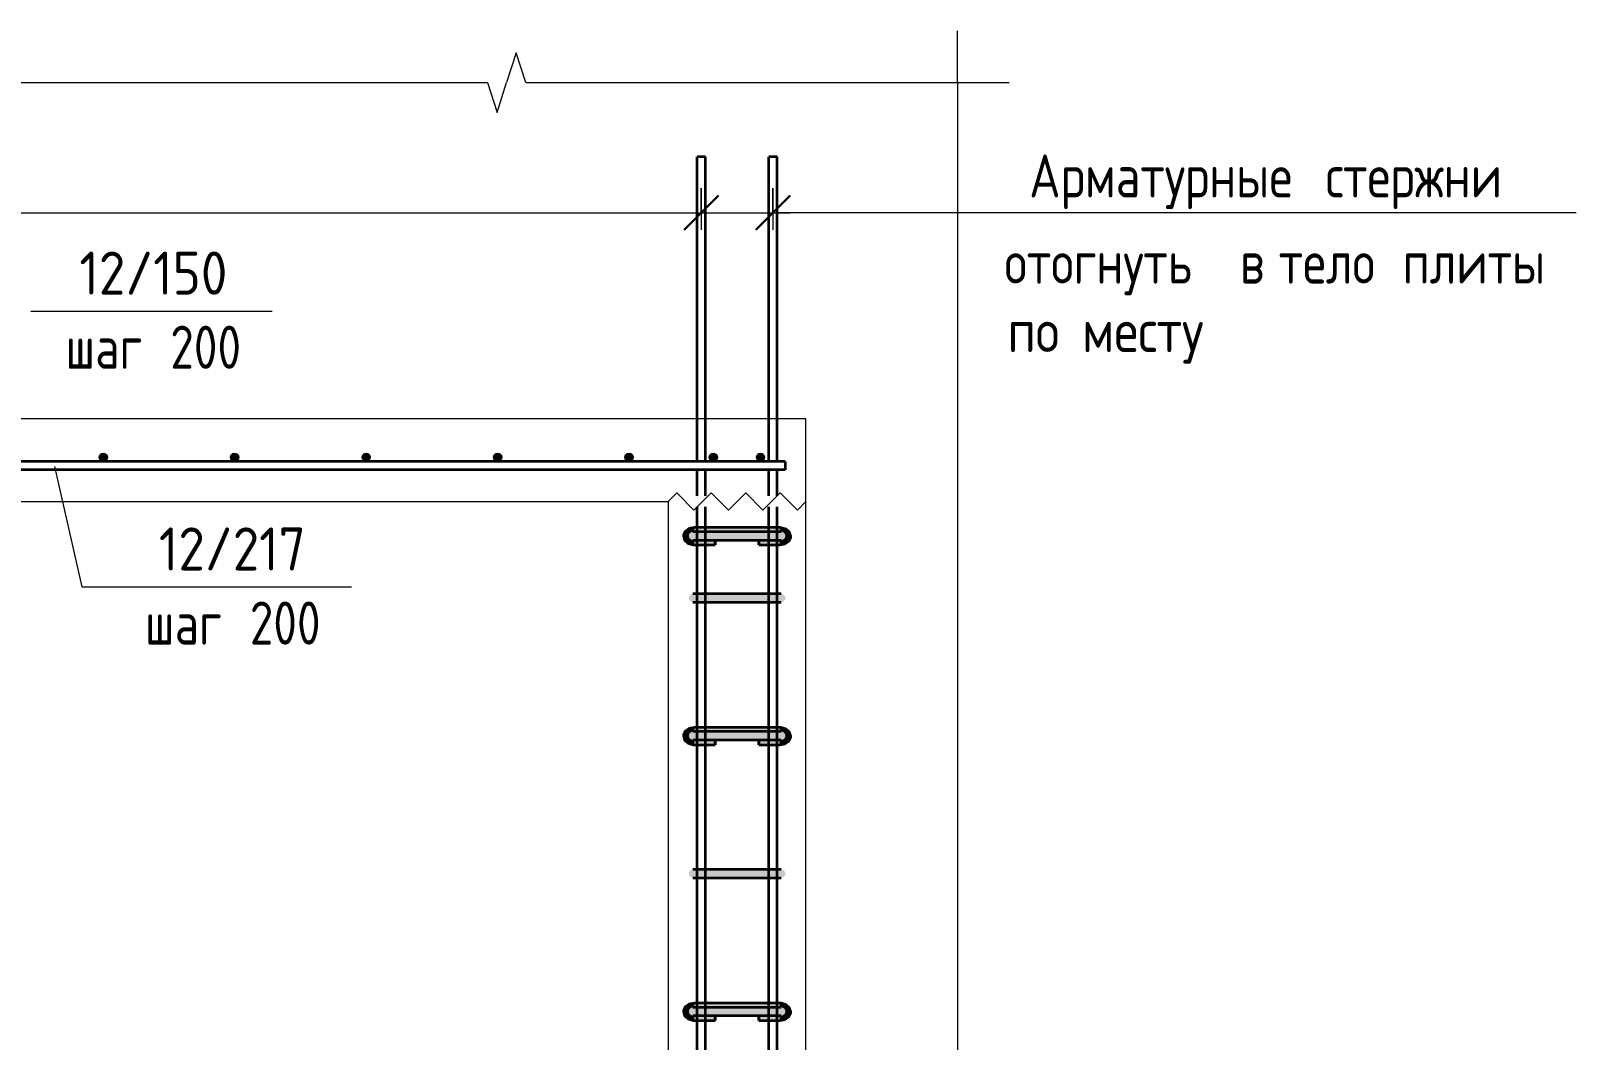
# Model space of a CAD drawing. Header units: millimetres. Extents: x -420 to 46222, y -4716 to 36443.
# Drawn here: x 36195 to 38437, y 2799 to 4263 of the extents above; entities that cross this region are included whole.
import ezdxf

# ---------------------------------------------------------------- set-up
doc = ezdxf.new("R2010")
doc.units = ezdxf.units.MM
for name, color, linetype, lineweight in [('AA_Dim', 7, 'Continuous', 9), ('AA_Dim-25', 7, 'Continuous', 9), ('AA_Oformlenie', 7, 'Continuous', 9), ('AA_Vinoska', 7, 'Continuous', 9), ('AF_Perekritie_Опалубка', 253, 'Continuous', 20), ('AF_Stena_Опалубка', 253, 'Continuous', 20), ('Gen_Text', 7, 'Continuous', 9), ('KR_Armatura', 7, 'Continuous', 20), ('KR_Armatura_Tonkie', 7, 'Continuous', 20)]:
    doc.layers.add(name, color=color, linetype=linetype, lineweight=lineweight)
doc.styles.add('GOST Common_1', font='GOST Common.ttf', dxfattribs={"width": 0.85, "height": 62.5})
doc.styles.add('ISOCPEUR_6', font='isocpeur.ttf', dxfattribs={"width": 0.9, "height": 62.5})
doc.styles.add('ISOCPEUR_7', font='isocpeur.ttf', dxfattribs={"width": 0.85, "height": 62.5})
doc.styles.add('ISOCPEUR_8', font='isocpeur.ttf', dxfattribs={"width": 0.8, "height": 62.5})
doc.dimstyles.new('10_Раскладка_арматуры_с_засечками_3', dxfattribs={"dimscale": 304.8, "dimtxt": 0.18, "dimasz": 0.164042, "dimexe": 0.082021, "dimexo": 0, "dimgap": 0, "dimtad": 1, "dimdec": 3, "dimrnd": 0.001, "dimdsep": 46, "dimtxsty": 'ISOCPEUR_7', "dimblk1": 'OBLIQUE', "dimblk2": 'OBLIQUE', "dimsah": 1, "dimcen": 0.09, "dimdle": 0.082021, "dimazin": 0, "dimtfac": 1, "dimtdec": 4, "dimtix": 1, "dimtmove": 0, "dimatfit": 3, "dimfxl": 1, "dimtvp": 1, "dimtolj": 1, "dimtzin": 0, "dimlwd": 18, "dimlwe": 18, "dimarcsym": 2})

# ---------------------------------------------------------------- blocks, each defined once
blk = doc.blocks.new('350_Хомут прямоугольный верт _НесАрм_РабПлоск_ - 350_Хомут прямоугольный верт _НесАрм_РабПлоск_-4180899-1-1 Армирование')
at = {"layer": 'KR_Armatura_Tonkie'}
for points in [[(-32434, -2366), (-32408, -2365.8), (-32408, -2354), (-32445.6, -2354.2), (-32447.4, -2355.1), (-32448.2, -2355.8), (-32449.3, -2357.2), (-32449.8, -2358.4), (-32450, -2360), (-32449.8, -2361.6), (-32449.2, -2363), (-32447.7, -2364.6), (-32447, -2365.2), (-32445.6, -2365.8), (-32439.2, -2366), (-32438, -2366)], [(-32408, -2366), (-32352, -2365.8), (-32352, -2354), (-32408, -2354.2), (-32408, -2365.8)], [(-32342.6, -2366), (-32314.4, -2365.8), (-32313, -2365.2), (-32311.8, -2364.2), (-32310.8, -2363), (-32310.2, -2361.6), (-32310, -2360), (-32310.2, -2358.4), (-32310.8, -2357), (-32312.6, -2355.1), (-32313, -2354.8), (-32314.9, -2354.1), (-32318, -2354), (-32352, -2354.2), (-32352, -2366), (-32342.7, -2366)]]:
    blk.add_hatch(color=256, dxfattribs=at).paths.add_polyline_path(points)
at = {"layer": 'KR_Armatura_Tonkie', "lineweight": 35}
for p, q in [((-32352, -2354), (-32408, -2354)), ((-32408, -2366), (-32352, -2366))]:
    blk.add_line(p, q, dxfattribs=at)
at = {"layer": 'KR_Armatura_Tonkie', "lineweight": 35, "flags": 128}
for points in [[(-32438.2, -2354), (-32442.9, -2354), (-32444, -2354)], [(-32426, -2354), (-32430.2, -2354), (-32438, -2354)], [(-32408, -2354), (-32419.7, -2354), (-32426, -2354)], [(-32334, -2354), (-32343.3, -2354), (-32352, -2354)], [(-32322, -2354), (-32323.6, -2354), (-32332.4, -2354), (-32334, -2354)], [(-32316, -2354), (-32318, -2354), (-32322, -2354)], [(-32444, -2366), (-32442, -2366), (-32438, -2366)], [(-32438, -2366), (-32436.4, -2366), (-32427.6, -2366), (-32426, -2366)], [(-32426, -2366), (-32416.7, -2366), (-32408, -2366)], [(-32352, -2366), (-32340.3, -2366), (-32334, -2366)], [(-32334, -2366), (-32329.8, -2366), (-32322, -2366)], [(-32321.8, -2366), (-32317.1, -2366), (-32316, -2366)]]:
    blk.add_lwpolyline(points, dxfattribs=at)
blk = doc.blocks.new('261_Шпилька массив _НесАрм_РабПлоск_ - 8 А240-V11-1-1 Армирование')
at = {"layer": 'KR_Armatura_Tonkie', "lineweight": 35}
for points in [[(-32441.9, 3517), (-32441.9, 3523.8), (-32444.8, 3524.1), (-32446.1, 3524.4), (-32447.7, 3525.4), (-32448.8, 3526.5), (-32449.2, 3527), (-32449.9, 3529.4), (-32450, 3530.2), (-32449.5, 3532.4), (-32448.8, 3533.6), (-32447.4, 3534.9), (-32446, 3535.6), (-32444.6, 3535.9), (-32441.9, 3536), (-32441.9, 3540.8), (-32448, 3540), (-32453.2, 3537.5), (-32456.8, 3533.3), (-32457.9, 3529.5), (-32456.7, 3525.2), (-32454.3, 3521.6), (-32449.4, 3518.5), (-32444.2, 3517.5)], [(-32400.1, 3540.8), (-32318.1, 3540.8), (-32318.1, 3542), (-32441.9, 3541.9), (-32441.9, 3540.8), (-32426, 3540.8)], [(-32428.6, 3536), (-32318.1, 3536), (-32318.1, 3540.8), (-32441.9, 3540.8), (-32441.9, 3536), (-32431.2, 3536)], [(-32428.6, 3517), (-32411.6, 3517.2), (-32411.6, 3523.8), (-32441.9, 3523.8), (-32441.9, 3517), (-32438, 3517)], [(-32348.4, 3517), (-32318.1, 3517.2), (-32318.1, 3523.8), (-32348.4, 3523.8), (-32348.4, 3517.2)], [(-32303.3, 3533.8), (-32306.1, 3537.2), (-32310.6, 3540.4), (-32312, 3541), (-32318.1, 3541.9), (-32318.1, 3540.8), (-32312, 3540), (-32306.8, 3537.5)], [(-32318.1, 3517), (-32311.9, 3518), (-32309.4, 3519.2), (-32306.1, 3521.9), (-32303.3, 3525.2), (-32302.1, 3529.5), (-32303.3, 3533.8), (-32306.8, 3537.5), (-32312.2, 3540), (-32318.1, 3540.8), (-32317.9, 3536), (-32314.4, 3535.8), (-32312.6, 3534.9), (-32311.3, 3533.6), (-32310.5, 3532.3), (-32310.2, 3531.6), (-32310.1, 3529.3), (-32310.2, 3528.4), (-32311.3, 3526.3), (-32311.8, 3525.8), (-32313.7, 3524.5), (-32315.2, 3524.1), (-32318.1, 3523.8), (-32318.1, 3517.2)], [(-32318.1, 3250.8), (-32318.1, 3252), (-32441.9, 3251.9), (-32441.9, 3250.8), (-32322, 3250.8)], [(-32303.3, 3243.8), (-32306.6, 3247.5), (-32310.6, 3250.4), (-32312, 3251), (-32318.1, 3251.9), (-32318.1, 3250.8), (-32312, 3250), (-32306.8, 3247.5)], [(-32441.9, 3227), (-32441.9, 3233.8), (-32444.8, 3234.1), (-32446.1, 3234.4), (-32447.7, 3235.4), (-32448.8, 3236.5), (-32449.2, 3237), (-32449.9, 3239.4), (-32450, 3240.2), (-32449.5, 3242.4), (-32448.8, 3243.6), (-32447.4, 3244.9), (-32446, 3245.6), (-32444.6, 3245.9), (-32441.9, 3246), (-32441.9, 3250.8), (-32448, 3250), (-32453.2, 3247.5), (-32456.7, 3243.8), (-32457.9, 3239.5), (-32456.7, 3235.2), (-32454.3, 3231.6), (-32449.4, 3228.5), (-32444.4, 3227.5)], [(-32441.9, 3246), (-32318.1, 3246), (-32318.1, 3250.8), (-32441.9, 3250.8), (-32441.9, 3247)], [(-32411.6, 3227), (-32411.6, 3233.8), (-32441.9, 3233.8), (-32441.9, 3227), (-32426, 3227)], [(-32334, 3227), (-32318.1, 3227.2), (-32318.1, 3233.8), (-32348.4, 3233.8), (-32348.4, 3227), (-32343.1, 3227)], [(-32318.1, 3227), (-32311.9, 3228), (-32309.4, 3229.2), (-32306.1, 3231.9), (-32303.3, 3235.2), (-32302.1, 3239.5), (-32303.3, 3243.8), (-32306.8, 3247.5), (-32312.2, 3250), (-32318.1, 3250.8), (-32317.9, 3246), (-32314.4, 3245.8), (-32312.6, 3244.9), (-32311.3, 3243.6), (-32310.5, 3242.3), (-32310.2, 3241.6), (-32310.1, 3239.3), (-32310.2, 3238.4), (-32311.3, 3236.3), (-32311.8, 3235.8), (-32313.7, 3234.5), (-32315.2, 3234.1), (-32318.1, 3233.8), (-32318.1, 3227.2)], [(-32441.9, 2827), (-32441.9, 2833.8), (-32444.8, 2834.1), (-32446.1, 2834.4), (-32447.7, 2835.4), (-32448.8, 2836.5), (-32449.2, 2837), (-32449.9, 2839.4), (-32450, 2840.2), (-32449.5, 2842.4), (-32448.8, 2843.6), (-32447.4, 2844.9), (-32446, 2845.6), (-32444.6, 2845.9), (-32441.9, 2846), (-32441.9, 2850.8), (-32448, 2850), (-32453.2, 2847.5), (-32456.7, 2843.8), (-32457.9, 2839.5), (-32456.4, 2834.7), (-32454.3, 2831.6), (-32449.4, 2828.5), (-32444.4, 2827.5)], [(-32438, 2850.8), (-32318.1, 2850.8), (-32318.1, 2852), (-32441.9, 2851.9), (-32441.9, 2850.8)], [(-32426, 2846), (-32318.1, 2846), (-32318.1, 2850.8), (-32441.9, 2850.6), (-32441.9, 2846), (-32428.6, 2846)], [(-32303.3, 2843.8), (-32306.1, 2847.2), (-32310.6, 2850.4), (-32312, 2851), (-32318.1, 2851.9), (-32318.1, 2850.8), (-32312, 2850), (-32306.8, 2847.5)], [(-32318.1, 2827), (-32311.9, 2828), (-32309.4, 2829.2), (-32305.6, 2832.4), (-32303.3, 2835.2), (-32302.1, 2839.5), (-32303.3, 2843.8), (-32306.8, 2847.5), (-32312.2, 2850), (-32318.1, 2850.6), (-32317.9, 2846), (-32314.4, 2845.8), (-32312.6, 2844.9), (-32311.3, 2843.6), (-32310.5, 2842.3), (-32310.2, 2841.6), (-32310.1, 2839.3), (-32310.2, 2838.4), (-32311.3, 2836.3), (-32311.8, 2835.8), (-32313.7, 2834.5), (-32315.2, 2834.1), (-32318.1, 2833.8), (-32318.1, 2827.2)], [(-32426, 2827), (-32411.6, 2827.2), (-32411.6, 2833.8), (-32441.9, 2833.8), (-32441.9, 2827), (-32428.6, 2827)], [(-32322, 2827), (-32318.1, 2827.2), (-32318.1, 2833.8), (-32348.4, 2833.8), (-32348.4, 2827), (-32334, 2827)]]:
    blk.add_hatch(color=256, dxfattribs=at).paths.add_polyline_path(points)
h = blk.add_hatch(color=256, dxfattribs=at)
h.paths.add_polyline_path([(-32441.9, 3523.8), (-32442.1, 3524), (-32442.7, 3524)])
h.paths.add_polyline_path([(-32456.7, 3533.8), (-32453.2, 3537.5), (-32447.5, 3540), (-32441.9, 3540.8), (-32441.9, 3542), (-32449.4, 3540.5), (-32454.3, 3537.4)])
h = blk.add_hatch(color=256, dxfattribs=at)
h.paths.add_polyline_path([(-32441.9, 3233.8), (-32442.1, 3234), (-32442.7, 3234)])
h.paths.add_polyline_path([(-32456.7, 3243.8), (-32453.2, 3247.5), (-32447.5, 3250), (-32441.9, 3250.8), (-32441.9, 3252), (-32449.4, 3250.5), (-32454.3, 3247.4)])
h = blk.add_hatch(color=256, dxfattribs=at)
h.paths.add_polyline_path([(-32441.9, 2833.8), (-32442.1, 2834), (-32442.7, 2834)])
h.paths.add_polyline_path([(-32456.7, 2843.8), (-32453.2, 2847.5), (-32448, 2850), (-32441.9, 2850.8), (-32441.9, 2852), (-32449.4, 2850.5), (-32454.3, 2847.4)])
for p, q in [((-32438, 3542), (-32441.9, 3542)), ((-32426, 3542), (-32438, 3542)), ((-32334, 3542), (-32426, 3542)), ((-32411.6, 3523.8), (-32411.6, 3517)), ((-32411.6, 3518.2), (-32411.6, 3523.8)), ((-32348.4, 3523.8), (-32348.4, 3518.2)), ((-32348.4, 3517), (-32348.4, 3523.8)), ((-32322, 3542), (-32334, 3542)), ((-32318.1, 3542), (-32322, 3542)), ((-32441.9, 3517), (-32438, 3517)), ((-32438, 3517), (-32426, 3517)), ((-32426, 3517), (-32411.6, 3517)), ((-32411.6, 3517.6), (-32411.6, 3518.2)), ((-32411.6, 3517.2), (-32411.6, 3517.4)), ((-32348.4, 3518.2), (-32348.4, 3517.6)), ((-32348.4, 3517.4), (-32348.4, 3517.2)), ((-32348.4, 3517), (-32334, 3517)), ((-32334, 3517), (-32322, 3517)), ((-32322, 3517), (-32318.1, 3517)), ((-32438, 3252), (-32441.9, 3252)), ((-32426, 3252), (-32438, 3252)), ((-32334, 3252), (-32426, 3252)), ((-32322, 3252), (-32334, 3252)), ((-32318.1, 3252), (-32322, 3252)), ((-32411.6, 3233.8), (-32411.6, 3227)), ((-32411.6, 3228.2), (-32411.6, 3233.8)), ((-32348.4, 3233.8), (-32348.4, 3228.2)), ((-32348.4, 3227), (-32348.4, 3233.8)), ((-32441.9, 3227), (-32438, 3227)), ((-32438, 3227), (-32426, 3227)), ((-32426, 3227), (-32411.6, 3227)), ((-32411.6, 3227.2), (-32411.6, 3228.2)), ((-32348.4, 3228.2), (-32348.4, 3227.2)), ((-32348.4, 3227), (-32334, 3227)), ((-32334, 3227), (-32322, 3227)), ((-32322, 3227), (-32318.1, 3227)), ((-32438, 2852), (-32441.9, 2852)), ((-32426, 2852), (-32438, 2852)), ((-32334, 2852), (-32426, 2852)), ((-32322, 2852), (-32334, 2852)), ((-32318.1, 2852), (-32322, 2852)), ((-32441.9, 2827), (-32438, 2827)), ((-32438, 2827), (-32426, 2827)), ((-32426, 2827), (-32411.6, 2827)), ((-32411.6, 2833.8), (-32411.6, 2827)), ((-32411.6, 2828.2), (-32411.6, 2833.8)), ((-32411.6, 2827.2), (-32411.6, 2828.2)), ((-32348.4, 2833.8), (-32348.4, 2828.2)), ((-32348.4, 2827), (-32348.4, 2833.8)), ((-32348.4, 2828.2), (-32348.4, 2827.2)), ((-32348.4, 2827), (-32334, 2827)), ((-32334, 2827), (-32322, 2827)), ((-32322, 2827), (-32318.1, 2827))]:
    blk.add_line(p, q, dxfattribs=at)
at = {"layer": 'KR_Armatura_Tonkie', "lineweight": 35, "flags": 128}
for points in [[(-32441.9, 3542), (-32449.5, 3540.5), (-32455.1, 3536.6), (-32457.8, 3531.1), (-32457.9, 3529.5)], [(-32457.9, 3529.5), (-32456.1, 3523.6), (-32451.1, 3519.2), (-32443.8, 3517.1), (-32441.9, 3517)], [(-32302.1, 3529.5), (-32303.9, 3535.4), (-32308.9, 3539.8), (-32316.2, 3541.9), (-32318.1, 3542)], [(-32318.1, 3517), (-32310.5, 3518.5), (-32304.9, 3522.4), (-32302.2, 3527.9), (-32302.1, 3529.5)], [(-32441.9, 3252), (-32449.5, 3250.5), (-32455.1, 3246.6), (-32457.8, 3241.1), (-32457.9, 3239.5)], [(-32302.1, 3239.5), (-32303.9, 3245.4), (-32308.9, 3249.8), (-32316.2, 3251.9), (-32318.1, 3252)], [(-32457.9, 3239.5), (-32456.1, 3233.6), (-32451.1, 3229.2), (-32443.8, 3227.1), (-32441.9, 3227)], [(-32318.1, 3227), (-32310.5, 3228.5), (-32304.9, 3232.4), (-32302.2, 3237.9), (-32302.1, 3239.5)], [(-32441.9, 2852), (-32449.5, 2850.5), (-32455.1, 2846.6), (-32457.8, 2841.1), (-32457.9, 2839.5)], [(-32302.1, 2839.5), (-32303.9, 2845.4), (-32308.9, 2849.8), (-32316.2, 2851.9), (-32318.1, 2852)], [(-32457.9, 2839.5), (-32456.1, 2833.6), (-32451.1, 2829.2), (-32443.8, 2827.1), (-32441.9, 2827)], [(-32318.1, 2827), (-32310.5, 2828.5), (-32304.9, 2832.4), (-32302.2, 2837.9), (-32302.1, 2839.5)]]:
    blk.add_lwpolyline(points, dxfattribs=at)
blk = doc.blocks.new('Последовательность узлов - 3мм масшт20 маскировка-904226-1-1 Армирование')
at = {"layer": 'AA_Oformlenie'}
for p, q in [((-34510, 3580), (-34497.5, 3592.5)), ((-34472.5, 3567.5), (-34497.5, 3592.5)), ((-34460, 3580), (-34447.5, 3592.5)), ((-34422.5, 3567.5), (-34447.5, 3592.5)), ((-34410, 3580), (-34397.5, 3592.5)), ((-34372.5, 3567.5), (-34397.5, 3592.5)), ((-34360, 3580), (-34347.5, 3592.5)), ((-34322.5, 3567.5), (-34347.5, 3592.5)), ((-34460, 3580), (-34472.5, 3567.5)), ((-34410, 3580), (-34422.5, 3567.5)), ((-34360, 3580), (-34372.5, 3567.5)), ((-34310, 3580), (-34322.5, 3567.5))]:
    blk.add_line(p, q, dxfattribs=at)
blk = doc.blocks.new('011_Прямоугольник обрыва _ЭлУзла_ - 011_Прямоугольник обрыва _ЭлУзла_-4188884-1-1 Армирование')
at = {"layer": 'AA_Oformlenie'}
for p, q in [((-33995.1, 4187.6), (-32741.9, 4187.6)), ((-32686.3, 4187.6), (-32060, 4187.6)), ((-32060, 4187.6), (-32060, 2367.2))]:
    blk.add_line(p, q, dxfattribs=at)
blk = doc.blocks.new('042_М_Арматуры - Диам длина поз _ Комментарий-3662934-1-1 Армирование')
at = {"layer": 'AA_Vinoska'}
blk.add_line((-33404.6, 3856.1), (-33054.6, 3856.1), dxfattribs=at)
blk = doc.blocks.new('010_Текст с выноской - Текст 2 строки-4161196-1-1 Армирование')
at = {"layer": 'AA_Vinoska'}
blk.add_line((-32037.6, 3999), (-31162.6, 3999), dxfattribs=at)
blk = doc.blocks.new('DIMBLOCK83-1-1 Армирование')
at = {"layer": 'AA_Dim-25', "lineweight": 18}
for p, q in [((35241.6, 4034.3), (35241.6, 3973.9)), ((35241.6, 3998.9), (35241.6, 4034.3)), ((37167.6, 4034.3), (37167.6, 3973.9)), ((37167.6, 3998.9), (37167.6, 4034.3)), ((35241.6, 3998.9), (37167.6, 3998.9))]:
    blk.add_line(p, q, dxfattribs=at)
at = {"layer": 'AA_Dim-25', "lineweight": 30}
for p, q in [((35241.6, 3998.9), (35266.6, 4023.9)), ((37167.6, 3998.9), (37192.6, 4023.9)), ((35241.6, 3998.9), (35216.6, 3973.9)), ((37167.6, 3998.9), (37142.6, 3973.9))]:
    blk.add_line(p, q, dxfattribs=at)
blk = doc.blocks.new('_Oblique')
at = {"color": 0, "linetype": 'ByBlock', "lineweight": -2}
blk.add_line((-0.5, -0.5), (0.5, 0.5), dxfattribs=at)
blk = doc.blocks.new('DIMBLOCK84-1-1 Армирование')
at = {"layer": 'AA_Dim-25', "lineweight": 18}
for p, q in [((37167.6, 4034.3), (37167.6, 3973.9)), ((37167.6, 3998.9), (37167.6, 4034.3)), ((37271.6, 4034.3), (37271.6, 3973.9)), ((37271.6, 3998.9), (37271.6, 4034.3)), ((37167.6, 3998.9), (37296.6, 3998.9))]:
    blk.add_line(p, q, dxfattribs=at)
at = {"layer": 'AA_Dim-25', "lineweight": 30}
for p, q in [((37167.6, 3998.9), (37192.6, 4023.9)), ((37271.6, 3998.9), (37296.6, 4023.9)), ((37167.6, 3998.9), (37142.6, 3973.9)), ((37271.6, 3998.9), (37246.6, 3973.9))]:
    blk.add_line(p, q, dxfattribs=at)

msp = doc.modelspace()

# ---------------------------------------------------------------- hatches: boundary and pattern name
at = {"layer": 'KR_Armatura'}
h = msp.add_hatch(color=256, dxfattribs=at)
edge = h.paths.add_edge_path()
edge.add_arc((36299.9304, 3644), 6, 0, 360)
for points in [[(36296.9304, 3638.8038), (36302.9304, 3638.8038), (36305.9304, 3644), (36302.9304, 3649.1961), (36296.9304, 3649.1961), (36293.9304, 3644)], [(36487.6577, 3638.8038), (36493.6577, 3638.8038), (36496.6577, 3644), (36493.6577, 3649.1961), (36487.6577, 3649.1961), (36484.6577, 3644)], [(36678.3849, 3638.8038), (36684.3849, 3638.8038), (36687.3849, 3644), (36684.3849, 3649.1961), (36678.3849, 3649.1961), (36675.3849, 3644)], [(36869.1122, 3638.8038), (36875.1122, 3638.8038), (36878.1122, 3644), (36875.1122, 3649.1961), (36869.1122, 3649.1961), (36866.1122, 3644)], [(37059.8395, 3638.8038), (37065.8395, 3638.8038), (37068.8395, 3644), (37065.8395, 3649.1961), (37059.8395, 3649.1961), (37056.8395, 3644)], [(37187.9648, 3638.8038), (37190.9648, 3644), (37187.9648, 3649.1961), (37181.9648, 3649.1961), (37178.9648, 3644), (37181.9648, 3638.8038)], [(37250.5667, 3638.8038), (37256.5667, 3638.8038), (37259.5667, 3644), (37256.5667, 3649.1961), (37250.5667, 3649.1961), (37247.5667, 3644)]]:
    msp.add_hatch(color=256, dxfattribs=at).paths.add_polyline_path(points)
h = msp.add_hatch(color=256, dxfattribs=at)
edge = h.paths.add_edge_path()
edge.add_arc((36490.6577, 3644), 6, 0, 360)
h = msp.add_hatch(color=256, dxfattribs=at)
edge = h.paths.add_edge_path()
edge.add_arc((36681.3849, 3644), 6, 0, 360)
h = msp.add_hatch(color=256, dxfattribs=at)
edge = h.paths.add_edge_path()
edge.add_arc((36872.1122, 3644), 6, 0, 360)
h = msp.add_hatch(color=256, dxfattribs=at)
edge = h.paths.add_edge_path()
edge.add_arc((37062.8395, 3644), 6, 0, 360)
h = msp.add_hatch(color=256, dxfattribs=at)
edge = h.paths.add_edge_path()
edge.add_arc((37184.9648, 3644), 6, 0, 360)
h = msp.add_hatch(color=256, dxfattribs=at)
edge = h.paths.add_edge_path()
edge.add_arc((37253.5667, 3644), 6, 0, 360)

# ---------------------------------------------------------------- linework, layer by layer
at = {"layer": 'AA_Vinoska'}
for p, q in [((37539.5667, 4187.5971), (37539.5667, 4262.5971)), ((36899.2178, 4230.9221), (36885.1406, 4187.5971)), ((36913.295, 4187.5971), (36899.2178, 4230.9221)), ((36857.6406, 4187.5971), (36871.3906, 4144.2958)), ((36871.3906, 4144.2958), (36885.1406, 4187.5971)), ((37539.5667, 4187.5971), (37614.5667, 4187.5971)), ((37276.573, 3998.9588), (37561.934, 3998.9588)), ((36229.2081, 3630.7826), (36268.8654, 3455.9296)), ((36268.8654, 3455.9296), (36310.3254, 3455.9296))]:
    msp.add_line(p, q, dxfattribs=at)
at = {"layer": 'AF_Perekritie_Опалубка'}
for p, q in [((37161.5667, 3700), (35247.5667, 3700)), ((37173.5667, 3700), (37161.5667, 3700)), ((37265.5667, 3700), (37173.5667, 3700)), ((37277.5667, 3700), (37265.5667, 3700)), ((37319.5667, 3700), (37277.5667, 3700)), ((37319.5667, 3580), (37319.5667, 3700)), ((35289.5667, 3580), (37119.5667, 3580))]:
    msp.add_line(p, q, dxfattribs=at)
at = {"layer": 'AF_Stena_Опалубка'}
for p, q in [((37119.5667, 3580), (37119.5667, -2810)), ((37319.5667, -2810), (37319.5667, 3580))]:
    msp.add_line(p, q, dxfattribs=at)
at = {"layer": 'KR_Armatura'}
for p, q in [((36296.9304, 3649.1961), (36293.9304, 3644)), ((36293.9304, 3644), (36296.9304, 3638.8038)), ((36302.9304, 3649.1961), (36296.9304, 3649.1961)), ((36296.9304, 3638.8038), (36302.9304, 3638.8038)), ((36305.9304, 3644), (36302.9304, 3649.1961)), ((36302.9304, 3638.8038), (36305.9304, 3644)), ((36487.6577, 3649.1961), (36484.6577, 3644)), ((36484.6577, 3644), (36487.6577, 3638.8038)), ((36493.6577, 3649.1961), (36487.6577, 3649.1961)), ((36487.6577, 3638.8038), (36493.6577, 3638.8038)), ((36496.6577, 3644), (36493.6577, 3649.1961)), ((36493.6577, 3638.8038), (36496.6577, 3644)), ((36678.3849, 3649.1961), (36675.3849, 3644)), ((36675.3849, 3644), (36678.3849, 3638.8038)), ((36684.3849, 3649.1961), (36678.3849, 3649.1961)), ((36678.3849, 3638.8038), (36684.3849, 3638.8038)), ((36687.3849, 3644), (36684.3849, 3649.1961)), ((36684.3849, 3638.8038), (36687.3849, 3644)), ((36869.1122, 3649.1961), (36866.1122, 3644)), ((36866.1122, 3644), (36869.1122, 3638.8038)), ((36875.1122, 3649.1961), (36869.1122, 3649.1961)), ((36869.1122, 3638.8038), (36875.1122, 3638.8038)), ((36878.1122, 3644), (36875.1122, 3649.1961)), ((36875.1122, 3638.8038), (36878.1122, 3644)), ((37059.8395, 3649.1961), (37056.8395, 3644)), ((37056.8395, 3644), (37059.8395, 3638.8038)), ((37065.8395, 3649.1961), (37059.8395, 3649.1961)), ((37059.8395, 3638.8038), (37065.8395, 3638.8038)), ((37068.8395, 3644), (37065.8395, 3649.1961)), ((37065.8395, 3638.8038), (37068.8395, 3644)), ((37181.9648, 3649.1961), (37178.9648, 3644)), ((37178.9648, 3644), (37181.9648, 3638.8038)), ((37187.9648, 3649.1961), (37181.9648, 3649.1961)), ((37181.9648, 3638.8038), (37187.9648, 3638.8038)), ((37190.9648, 3644), (37187.9648, 3649.1961)), ((37187.9648, 3638.8038), (37190.9648, 3644)), ((37250.5667, 3649.1961), (37247.5667, 3644)), ((37247.5667, 3644), (37250.5667, 3638.8038)), ((37256.5667, 3649.1961), (37250.5667, 3649.1961)), ((37250.5667, 3638.8038), (37256.5667, 3638.8038)), ((37259.5667, 3644), (37256.5667, 3649.1961)), ((37256.5667, 3638.8038), (37259.5667, 3644))]:
    msp.add_line(p, q, dxfattribs=at)
for centre in [(36299.9304, 3644), (36490.6577, 3644), (36681.3849, 3644), (36872.1122, 3644), (37062.8395, 3644), (37184.9648, 3644), (37253.5667, 3644)]:
    msp.add_circle(centre, 6, dxfattribs=at)
at = {"layer": 'KR_Armatura_Tonkie', "lineweight": 35}
for p, q in [((37173.5667, 4080), (37161.5667, 4080)), ((37161.5667, 3638), (37161.5667, 4080)), ((37173.5667, 4080), (37161.5667, 4080)), ((37161.5667, 3638), (37161.5667, 4080)), ((37173.5667, 3638), (37173.5667, 4080)), ((37173.5667, 3638), (37173.5667, 4080)), ((37277.5667, 4080), (37265.5667, 4080)), ((37265.5667, 3638), (37265.5667, 4080)), ((37277.5667, 4080), (37265.5667, 4080)), ((37265.5667, 3638), (37265.5667, 4080)), ((37277.5667, 3638), (37277.5667, 4080)), ((37277.5667, 3638), (37277.5667, 4080)), ((37289.5667, 3638), (35119.5667, 3638)), ((37289.5667, 3638), (37289.5667, 3626)), ((37289.5667, 3626), (35119.5667, 3626)), ((37161.5667, 3588), (37161.5667, 3626)), ((37161.5667, 3588), (37161.5667, 3626)), ((37173.5667, 3588), (37173.5667, 3626)), ((37173.5667, 3588), (37173.5667, 3626)), ((37265.5667, 3588), (37265.5667, 3626)), ((37265.5667, 3588), (37265.5667, 3626)), ((37277.5667, 3588), (37277.5667, 3626)), ((37277.5667, 3588), (37277.5667, 3626)), ((37161.5667, -2802), (37161.5667, 3572)), ((37161.5667, -2802), (37161.5667, 3572)), ((37173.5667, -2802), (37173.5667, 3572)), ((37173.5667, -2802), (37173.5667, 3572)), ((37265.5667, -2802), (37265.5667, 3572)), ((37265.5667, -2802), (37265.5667, 3572)), ((37277.5667, -2802), (37277.5667, 3572)), ((37277.5667, -2802), (37277.5667, 3572))]:
    msp.add_line(p, q, dxfattribs=at)

# ---------------------------------------------------------------- block references
at = {"layer": 'AA_Oformlenie'}
for name, p in [('011_Прямоугольник обрыва _ЭлУзла_ - 011_Прямоугольник обрыва _ЭлУзла_-4188884-1-1 Армирование', (69599.5667, 0)), ('Последовательность узлов - 3мм масшт20 маскировка-904226-1-1 Армирование', (71629.5667, 0))]:
    msp.add_blockref(name, p, dxfattribs=at)
at = {"layer": 'AA_Vinoska'}
for name, p in [('010_Текст с выноской - Текст 2 строки-4161196-1-1 Армирование', (69599.5667, 0)), ('042_М_Арматуры - Диам длина поз _ Комментарий-3662934-1-1 Армирование', (69599.5667, 0)), ('042_М_Арматуры - Диам длина поз _ Комментарий-3662934-1-1 Армирование', (69714.9337, -400.179))]:
    msp.add_blockref(name, p, dxfattribs=at)
at = {"layer": 'KR_Armatura'}
for p in [(69599.5667, 5890), (69599.5667, 5800), (69599.5667, 5600), (69599.5667, 5400), (69599.5667, 5200)]:
    msp.add_blockref('350_Хомут прямоугольный верт _НесАрм_РабПлоск_ - 350_Хомут прямоугольный верт _НесАрм_РабПлоск_-4180899-1-1 Армирование', p, dxfattribs=at)
at = {"layer": 'KR_Armatura_Tonkie', "lineweight": 35}
msp.add_blockref('261_Шпилька массив _НесАрм_РабПлоск_ - 8 А240-V11-1-1 Армирование', (69599.5667, 0), dxfattribs=at)

# ---------------------------------------------------------------- texts
at = {"layer": 'AA_Vinoska', "char_height": 62.5, "attachment_point": 1}
for s, insert, width, style in [('Арматурные', (37643.3973, 4083.5164), 499.15068, 'GOST Common_1'), ('\\fGOST Common|b0|i0|c204|p34|;\\W.85; ', (38055.2378, 4083.5164), 22.146617, 'GOST Common_1'), ('стержни', (38073.5106, 4083.5164), 339.013602, 'GOST Common_1'), ('\\fGOST Common|b0|i0|c204|p34|;\\W.85; ', (37930.8788, 3958.5164), 22.146617, 'GOST Common_1'), ('\\fGOST Common|b0|i0|c204|p34|;\\W.85; ', (37987.1028, 3958.5164), 22.146617, 'GOST Common_1'), ('\\fGOST Common|b0|i0|c204|p34|;\\W.85; ', (38167.0194, 3958.5164), 22.146617, 'GOST Common_1'), ('12/150', (36265.3495, 3942.4612), 263.354344, 'ISOCPEUR_6'), ('отогнуть', (37607.5911, 3958.5164), 391.824766, 'GOST Common_1'), ('\\fGOST Common|b0|i0|c204|p34|;\\W.85;в', (37949.1516, 3958.5164), 45.99682, 'GOST Common_1'), ('тело', (38005.3756, 3958.5164), 195.912383, 'GOST Common_1'), ('плиты', (38185.2922, 3958.5164), 247.019961, 'GOST Common_1'), (' 200', (36365.3849, 3834.9849), 166.751, 'ISOCPEUR_8'), ('шаг', (36244.9995, 3834.9849), 145.907125, 'ISOCPEUR_8'), ('12/217', (36380.7164, 3542.2822), 263.354344, 'ISOCPEUR_6'), (' 200', (36480.7519, 3434.8059), 166.751, 'ISOCPEUR_8'), ('шаг', (36360.3664, 3434.8059), 145.907125, 'ISOCPEUR_8')]:
    msp.add_mtext(s, dxfattribs=dict(at, insert=insert, width=width, style=style))
at = {"layer": 'Gen_Text', "char_height": 62.5, "attachment_point": 1, "style": 'ISOCPEUR_7'}
for s, insert, width in [('\\fISOCPEUR|b0|i0|c204|p34|;\\W.85; ', (37687.7357, 3859.1393), 39.182477), ('по', (37611.8333, 3859.1393), 91.993641), ('месту', (37720.0644, 3859.1393), 240.205617)]:
    msp.add_mtext(s, dxfattribs=dict(at, insert=insert, width=width))

# ---------------------------------------------------------------- dimensions: what is measured, and where the dimension line sits
at = {"layer": 'AA_Dim', "lineweight": 18}
for base, p1, p2, override, picture, middle in [((37167.5667, 3998.9156), (35241.5667, 4034.2709), (37167.5667, 4034.2709), {"dimpost": '<>', "dimfxl": 1926}, 'DIMBLOCK83-1-1 Армирование', (36204.5667, 4030.1656)), ((37271.5667, 3998.9156), (37167.5667, 4034.2709), (37271.5667, 4034.2709), {"dimpost": '<>', "dimfxl": 104}, 'DIMBLOCK84-1-1 Армирование', (37219.5667, 4030.1656))]:
    dim = msp.add_linear_dim(base=base, p1=p1, p2=p2, dimstyle='10_Раскладка_арматуры_с_засечками_3', override=override, dxfattribs=at)
    dim.commit()
    dim.dimension.update_dxf_attribs({"geometry": picture, "text_midpoint": middle})

doc.saveas('drawing.dxf')
